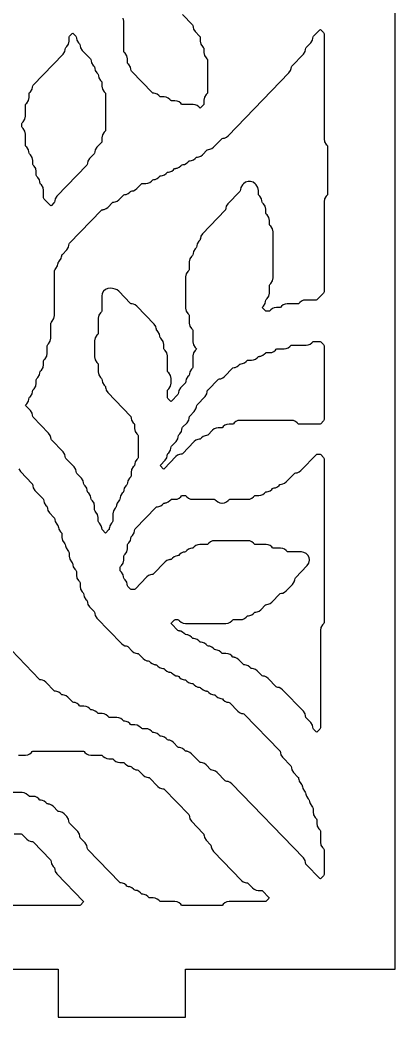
# Model space of a CAD drawing. Header units: millimetres. Extents: x 10 to 410, y 18 to 283.
# Drawn here: x 49.7 to 73.3, y 21 to 83.5 of the extents above; entities that cross this region are included whole.
import ezdxf

# ---------------------------------------------------------------- set-up
doc = ezdxf.new("R2010")
doc.units = ezdxf.units.MM
doc.layers.add('CUT', color=1, linetype='Continuous')

msp = doc.modelspace()

# ---------------------------------------------------------------- linework, layer by layer
at = {"layer": 'CUT'}
for points in [[(52.134, 21), (60.134, 21), (60.134, 24), (73.2679, 24), (73.2679, 144), (60.134, 144), (60.134, 147), (52.134, 147), (52.134, 144), (31.134, 144), (31.134, 147), (23.134, 147), (23.134, 144), (10, 144), (10, 24), (23.134, 24), (23.134, 21), (31.134, 21), (31.134, 24), (52.134, 24)], [(50.1716, 75.5391), (50.1176, 75.5948), (50.0927, 75.633), (50.084, 75.6777), (50.084, 76.3702), (50.0475, 76.5578), (49.9432, 76.718), (49.8892, 76.7738), (49.8644, 76.8119), (49.8557, 76.8567), (49.8557, 76.996), (49.8644, 77.0407), (49.8892, 77.0789), (49.9432, 77.1346), (50.0475, 77.2948), (50.084, 77.4824), (50.084, 78.1749), (50.0927, 78.2196), (50.1176, 78.2578), (50.1716, 78.3135), (50.2759, 78.4737), (50.3124, 78.6614), (50.3124, 78.8823), (50.3211, 78.927), (50.346, 78.9652), (50.3999, 79.0209), (50.5042, 79.1811), (50.5288, 79.3071), (50.5316, 79.3065), (50.5495, 79.3986), (50.5744, 79.4368), (52.4554, 81.3788), (52.5597, 81.539), (52.5842, 81.665), (52.587, 81.6644), (52.6049, 81.7565), (52.6298, 81.7946), (52.6837, 81.8504), (52.788, 82.0106), (52.8246, 82.1982), (52.8246, 82.4191), (52.8333, 82.4638), (52.8582, 82.502), (53.025, 82.6743), (53.053, 82.6952), (53.0809, 82.6743), (53.2478, 82.502), (53.2726, 82.4638), (53.2906, 82.3718), (53.2934, 82.3723), (53.3179, 82.2464), (53.4222, 82.0862), (53.4762, 82.0304), (53.501, 81.9923), (53.519, 81.9002), (53.5217, 81.9007), (53.5463, 81.7748), (53.6506, 81.6146), (54.1613, 81.0873), (54.1862, 81.0491), (54.2041, 80.957), (54.2069, 80.9576), (54.2314, 80.8316), (54.3357, 80.6714), (54.3897, 80.6157), (54.4145, 80.5775), (54.4325, 80.4855), (54.4353, 80.486), (54.4598, 80.3601), (54.5641, 80.1998), (54.6181, 80.1441), (54.6429, 80.1059), (54.6609, 80.0139), (54.6636, 80.0144), (54.6882, 79.8885), (54.7925, 79.7283), (54.8465, 79.6725), (54.8713, 79.6344), (54.88, 79.5897), (54.88, 79.3688), (54.9166, 79.1811), (55.0209, 79.0209), (55.0748, 78.9652), (55.0997, 78.927), (55.1084, 78.8823), (55.1084, 76.6209), (55.0997, 76.5762), (55.0748, 76.538), (55.0209, 76.4823), (54.9166, 76.322), (54.88, 76.1344), (54.88, 75.9135), (54.8713, 75.8688), (54.8465, 75.8306), (54.5641, 75.5391), (54.4598, 75.3789), (54.4353, 75.2529), (54.4325, 75.2535), (54.4145, 75.1614), (54.3897, 75.1232), (54.1073, 74.8317), (54.003, 74.6715), (53.9785, 74.5456), (53.9757, 74.5461), (53.9578, 74.4541), (53.9329, 74.4159), (52.0519, 72.4738), (51.9476, 72.3136), (51.9231, 72.1877), (51.9203, 72.1882), (51.9024, 72.0962), (51.8775, 72.058), (51.7106, 71.8857), (51.6827, 71.8648), (51.6548, 71.8857), (51.2595, 72.2938), (51.2346, 72.3319), (51.2259, 72.3767), (51.2259, 72.8333), (51.1894, 73.021), (51.0851, 73.1812), (51.0311, 73.2369), (51.0063, 73.2751), (50.9883, 73.3672), (50.9855, 73.3666), (50.961, 73.4926), (50.8567, 73.6528), (50.8027, 73.7085), (50.7779, 73.7467), (50.7692, 73.7914), (50.7692, 74.0123), (50.7326, 74.1999), (50.6283, 74.3602), (50.5744, 74.4159), (50.5495, 74.4541), (50.5408, 74.4988), (50.5408, 74.7197), (50.5042, 74.9073), (50.3999, 75.0675), (50.346, 75.1232), (50.3211, 75.1614), (50.3032, 75.2535), (50.3004, 75.2529), (50.2759, 75.3789)], [(50.1716, 59.4504), (50.2759, 59.6106), (50.3004, 59.7365), (50.3032, 59.736), (50.3211, 59.8281), (50.346, 59.8662), (50.3999, 59.922), (50.5042, 60.0822), (50.5288, 60.2081), (50.5316, 60.2076), (50.5495, 60.2996), (50.5744, 60.3378), (50.6283, 60.3935), (50.7326, 60.5537), (50.7692, 60.7414), (50.7692, 60.9623), (50.7779, 61.007), (50.8027, 61.0452), (50.8567, 61.1009), (50.961, 61.2611), (50.9855, 61.3871), (50.9883, 61.3865), (51.0063, 61.4786), (51.0311, 61.5168), (51.0851, 61.5725), (51.1894, 61.7327), (51.2259, 61.9203), (51.2259, 62.1412), (51.2346, 62.1859), (51.2595, 62.2241), (51.3135, 62.2798), (51.4178, 62.4401), (51.4543, 62.6277), (51.4543, 63.0844), (51.463, 63.1291), (51.4879, 63.1673), (51.5418, 63.223), (51.6461, 63.3832), (51.6827, 63.5709), (51.6827, 64.4991), (51.6914, 64.5438), (51.7163, 64.582), (51.7702, 64.6377), (51.8745, 64.798), (51.9111, 64.9856), (51.9111, 67.8002), (51.9198, 67.8449), (51.9446, 67.8831), (51.9986, 67.9388), (52.1029, 68.099), (52.1274, 68.225), (52.1302, 68.2244), (52.1482, 68.3165), (52.173, 68.3546), (52.227, 68.4104), (52.3313, 68.5706), (52.3558, 68.6965), (52.3586, 68.696), (52.3765, 68.7881), (52.4014, 68.8262), (52.6837, 69.1177), (52.788, 69.278), (52.8126, 69.4039), (52.8154, 69.4034), (52.8333, 69.4954), (52.8582, 69.5336), (54.8567, 71.597), (54.8818, 71.6168), (54.9466, 71.6255), (54.9463, 71.6277), (55.0286, 71.6388), (55.1512, 71.6907), (55.2557, 71.7732), (55.5419, 72.0686), (55.567, 72.0884), (55.6317, 72.0971), (55.6314, 72.0993), (55.7137, 72.1104), (55.8363, 72.1623), (55.9409, 72.2448), (56.227, 72.5402), (56.2521, 72.56), (56.3169, 72.5687), (56.3166, 72.5709), (56.3989, 72.5819), (56.5215, 72.6339), (56.626, 72.7163), (56.6838, 72.776), (56.7089, 72.7957), (56.7736, 72.8045), (56.7733, 72.8067), (56.8556, 72.8177), (56.9782, 72.8697), (57.0828, 72.9521), (57.3689, 73.2476), (57.394, 73.2673), (57.4256, 73.2716), (57.6372, 73.2716), (57.7691, 73.2893), (57.8917, 73.3413), (57.9963, 73.4237), (58.0541, 73.4833), (58.0791, 73.5031), (58.1439, 73.5118), (58.1436, 73.514), (58.2259, 73.5251), (58.3485, 73.577), (58.4531, 73.6595), (58.5108, 73.7191), (58.5359, 73.7389), (58.6007, 73.7476), (58.6004, 73.7498), (58.6827, 73.7609), (58.8053, 73.8128), (58.9098, 73.8953), (58.9676, 73.9549), (58.9927, 73.9747), (59.0574, 73.9834), (59.0571, 73.9856), (59.1394, 73.9967), (59.262, 74.0486), (59.3666, 74.1311), (59.4243, 74.1907), (59.4494, 74.2105), (59.5142, 74.2192), (59.5139, 74.2214), (59.5962, 74.2325), (59.7188, 74.2844), (59.8233, 74.3669), (59.8811, 74.4265), (59.9062, 74.4463), (59.971, 74.455), (59.9707, 74.4572), (60.0529, 74.4683), (60.1755, 74.5202), (60.2801, 74.6027), (60.3379, 74.6623), (60.3629, 74.6821), (60.4277, 74.6908), (60.4274, 74.693), (60.5097, 74.704), (60.6323, 74.756), (60.7369, 74.8385), (60.7946, 74.8981), (60.8197, 74.9179), (60.8845, 74.9266), (60.8842, 74.9288), (60.9665, 74.9398), (61.0891, 74.9918), (61.1936, 75.0742), (61.4798, 75.3697), (61.5048, 75.3894), (61.5696, 75.3981), (61.5693, 75.4004), (61.6516, 75.4114), (61.7742, 75.4634), (61.8788, 75.5458), (62.3933, 76.077), (62.4184, 76.0968), (62.4831, 76.1055), (62.4828, 76.1077), (62.5651, 76.1188), (62.6877, 76.1707), (62.7923, 76.2532), (66.6149, 80.1998), (66.7192, 80.3601), (66.7438, 80.486), (66.7465, 80.4855), (66.7645, 80.5775), (66.7893, 80.6157), (67.5284, 81.3788), (67.6327, 81.539), (67.6573, 81.665), (67.6601, 81.6644), (67.678, 81.7565), (67.7029, 81.7946), (67.9852, 82.0862), (68.0895, 82.2464), (68.114, 82.3723), (68.1168, 82.3718), (68.1348, 82.4638), (68.1596, 82.502), (68.5549, 82.9101), (68.5828, 82.931), (68.6107, 82.9101), (68.7776, 82.7378), (68.8025, 82.6996), (68.8112, 82.6549), (68.8112, 76.0677), (68.8477, 75.8801), (68.952, 75.7198), (69.006, 75.6641), (69.0309, 75.6259), (69.0396, 75.5812), (69.0396, 72.6124), (69.0309, 72.5677), (69.006, 72.5296), (68.952, 72.4738), (68.8477, 72.3136), (68.8112, 72.126), (68.8112, 66.4819), (68.8025, 66.4372), (68.7776, 66.399), (68.3777, 65.9861), (68.3526, 65.9664), (68.321, 65.9621), (67.6527, 65.9621), (67.5207, 65.9444), (67.3981, 65.8924), (67.2936, 65.81), (67.2358, 65.7503), (67.2107, 65.7306), (67.1791, 65.7263), (66.5108, 65.7263), (66.3788, 65.7086), (66.2562, 65.6566), (66.1517, 65.5742), (66.0939, 65.5145), (66.0688, 65.4948), (66.0372, 65.4905), (65.8257, 65.4905), (65.6937, 65.4728), (65.5711, 65.4209), (65.4665, 65.3384), (65.4088, 65.2788), (65.3837, 65.259), (65.3521, 65.2547), (65.1905, 65.2547), (65.1589, 65.259), (65.1338, 65.2788), (64.9555, 65.4628), (64.936, 65.4905), (64.9555, 65.5182), (65.0163, 65.5809), (65.1206, 65.7411), (65.1451, 65.8671), (65.1479, 65.8665), (65.1658, 65.9586), (65.1907, 65.9968), (65.2446, 66.0525), (65.3489, 66.2127), (65.3855, 66.4003), (65.3855, 66.857), (65.3942, 66.9017), (65.4191, 66.9399), (65.473, 66.9956), (65.5773, 67.1559), (65.6139, 67.3435), (65.6139, 70.2397), (65.5773, 70.4273), (65.473, 70.5875), (65.4191, 70.6432), (65.3942, 70.6814), (65.3855, 70.7261), (65.3855, 70.947), (65.3489, 71.1347), (65.2446, 71.2949), (65.1907, 71.3506), (65.1658, 71.3888), (65.1571, 71.4335), (65.1571, 71.6544), (65.1206, 71.842), (65.0163, 72.0023), (64.9623, 72.058), (64.9374, 72.0962), (64.9195, 72.1882), (64.9167, 72.1877), (64.8922, 72.3136), (64.7879, 72.4738), (64.7339, 72.5296), (64.7091, 72.5677), (64.7004, 72.6124), (64.7004, 72.8333), (64.6638, 73.021), (64.5595, 73.1812), (64.4886, 73.2545), (64.3607, 73.3499), (64.2092, 73.4002), (64.0496, 73.4002), (63.8981, 73.3499), (63.7702, 73.2545), (63.6993, 73.1812), (63.595, 73.021), (63.5705, 72.895), (63.5677, 72.8956), (63.5497, 72.8035), (63.5249, 72.7654), (62.7858, 72.0023), (62.6815, 71.842), (62.6569, 71.7161), (62.6542, 71.7166), (62.6362, 71.6246), (62.6114, 71.5864), (61.1871, 70.1159), (61.0828, 69.9557), (61.0583, 69.8298), (61.0555, 69.8303), (61.0376, 69.7383), (61.0127, 69.7001), (60.9587, 69.6444), (60.8544, 69.4841), (60.8299, 69.3582), (60.8271, 69.3587), (60.8092, 69.2667), (60.7843, 69.2285), (60.7304, 69.1728), (60.6261, 69.0126), (60.6015, 68.8866), (60.5987, 68.8872), (60.5808, 68.7951), (60.5559, 68.7569), (60.502, 68.7012), (60.3977, 68.541), (60.3611, 68.3533), (60.3611, 67.8967), (60.3524, 67.8519), (60.3276, 67.8138), (60.2736, 67.758), (60.1693, 67.5978), (60.1328, 67.4102), (60.1328, 65.4572), (60.1693, 65.2695), (60.2736, 65.1093), (60.3276, 65.0536), (60.3524, 65.0154), (60.3611, 64.9707), (60.3611, 64.514), (60.3977, 64.3264), (60.502, 64.1662), (60.5559, 64.1104), (60.5808, 64.0723), (60.5895, 64.0276), (60.5895, 63.3351), (60.6261, 63.1474), (60.7304, 62.9872), (60.7911, 62.9245), (60.8107, 62.8968), (60.7911, 62.8692), (60.7304, 62.8065), (60.6261, 62.6463), (60.5895, 62.4586), (60.5895, 61.7661), (60.5808, 61.7214), (60.5559, 61.6832), (60.502, 61.6275), (60.3977, 61.4673), (60.3731, 61.3414), (60.3704, 61.3419), (60.3524, 61.2498), (60.3276, 61.2117), (60.2736, 61.1559), (60.1693, 60.9957), (60.1448, 60.8698), (60.142, 60.8703), (60.124, 60.7783), (60.0992, 60.7401), (59.8168, 60.4486), (59.7125, 60.2884), (59.688, 60.1624), (59.6852, 60.163), (59.6673, 60.0709), (59.6424, 60.0327), (59.2472, 59.6246), (59.2192, 59.6038), (59.1913, 59.6246), (59.0244, 59.7969), (58.9996, 59.8351), (58.9909, 59.8798), (58.9909, 60.2549), (58.9996, 60.2996), (59.0244, 60.3378), (59.0784, 60.3935), (59.1827, 60.5537), (59.2192, 60.7414), (59.2192, 61.0439), (59.1827, 61.2315), (59.0784, 61.3917), (59.0244, 61.4475), (58.9996, 61.4856), (58.9909, 61.5303), (58.9909, 62.4586), (58.9543, 62.6463), (58.85, 62.8065), (58.796, 62.8622), (58.7712, 62.9004), (58.7625, 62.9451), (58.7625, 63.166), (58.7259, 63.3536), (58.6216, 63.5138), (58.5677, 63.5696), (58.5428, 63.6077), (58.5249, 63.6998), (58.5221, 63.6993), (58.4975, 63.8252), (58.3932, 63.9854), (58.3393, 64.0411), (58.3144, 64.0793), (58.2965, 64.1714), (58.2937, 64.1708), (58.2692, 64.2968), (58.1649, 64.457), (57.0828, 65.5742), (56.9782, 65.6566), (56.8556, 65.7086), (56.7733, 65.7196), (56.7736, 65.7219), (56.7089, 65.7306), (56.6838, 65.7503), (55.9409, 66.5173), (55.8363, 66.5998), (55.7137, 66.6517), (55.6314, 66.6628), (55.6317, 66.665), (55.5514, 66.6758), (55.416, 66.7084), (55.2532, 66.6934), (55.1039, 66.6266), (54.9841, 66.5152), (54.9068, 66.3711), (54.88, 66.2097), (54.88, 65.303), (54.8713, 65.2583), (54.8465, 65.2201), (54.7925, 65.1644), (54.6882, 65.0041), (54.6516, 64.8165), (54.6516, 63.8882), (54.6429, 63.8435), (54.6181, 63.8054), (54.5641, 63.7496), (54.4598, 63.5894), (54.4233, 63.4018), (54.4233, 62.3919), (54.4598, 62.2043), (54.5641, 62.0441), (54.6181, 61.9883), (54.6429, 61.9502), (54.6516, 61.9054), (54.6516, 61.4488), (54.6882, 61.2611), (54.7925, 61.1009), (54.8465, 61.0452), (54.8713, 61.007), (54.8892, 60.9149), (54.892, 60.9155), (54.9166, 60.7895), (55.0209, 60.6293), (55.0748, 60.5736), (55.0997, 60.5354), (55.1176, 60.4434), (55.1204, 60.4439), (55.1449, 60.318), (55.2492, 60.1577), (56.6735, 58.6873), (56.6983, 58.6491), (56.7163, 58.557), (56.7191, 58.5576), (56.7436, 58.4316), (56.8479, 58.2714), (56.9019, 58.2157), (56.9267, 58.1775), (56.9354, 58.1328), (56.9354, 57.9119), (56.972, 57.7243), (57.0763, 57.5641), (57.1303, 57.5083), (57.1551, 57.4702), (57.1638, 57.4254), (57.1638, 56.1072), (57.1551, 56.0625), (57.1303, 56.0243), (57.0763, 55.9686), (56.972, 55.8084), (56.9474, 55.6824), (56.9447, 55.683), (56.9267, 55.5909), (56.9019, 55.5527), (56.8479, 55.497), (56.7436, 55.3368), (56.7071, 55.1491), (56.7071, 54.9282), (56.6983, 54.8835), (56.6735, 54.8454), (56.6195, 54.7896), (56.5152, 54.6294), (56.4907, 54.5035), (56.4879, 54.504), (56.47, 54.4119), (56.4451, 54.3738), (56.3911, 54.318), (56.2868, 54.1578), (56.2623, 54.0319), (56.2595, 54.0324), (56.2416, 53.9404), (56.2167, 53.9022), (56.1628, 53.8465), (56.0585, 53.6863), (56.0339, 53.5603), (56.0311, 53.5609), (56.0132, 53.4688), (55.9884, 53.4306), (55.9344, 53.3749), (55.8301, 53.2147), (55.8055, 53.0887), (55.8028, 53.0893), (55.7848, 52.9972), (55.76, 52.959), (55.706, 52.9033), (55.6017, 52.7431), (55.5652, 52.5554), (55.5652, 52.0988), (55.5564, 52.0541), (55.5316, 52.0159), (55.4776, 51.9602), (55.3733, 51.7999), (55.3488, 51.674), (55.346, 51.6745), (55.3281, 51.5825), (55.3032, 51.5443), (55.1363, 51.372), (55.1084, 51.3512), (55.0805, 51.372), (54.9136, 51.5443), (54.8887, 51.5825), (54.8708, 51.6745), (54.868, 51.674), (54.8435, 51.7999), (54.7392, 51.9602), (54.6852, 52.0159), (54.6603, 52.0541), (54.6516, 52.0988), (54.6516, 52.3197), (54.6151, 52.5073), (54.5108, 52.6675), (54.4568, 52.7232), (54.432, 52.7614), (54.4233, 52.8061), (54.4233, 53.027), (54.3867, 53.2147), (54.2824, 53.3749), (54.2284, 53.4306), (54.2036, 53.4688), (54.1857, 53.5609), (54.1829, 53.5603), (54.1583, 53.6863), (54.054, 53.8465), (54.0001, 53.9022), (53.9752, 53.9404), (53.9573, 54.0324), (53.9545, 54.0319), (53.9299, 54.1578), (53.8256, 54.318), (53.7717, 54.3738), (53.7468, 54.4119), (53.7289, 54.504), (53.7261, 54.5035), (53.7016, 54.6294), (53.5973, 54.7896), (53.3149, 55.0811), (53.2901, 55.1193), (53.2721, 55.2114), (53.2693, 55.2108), (53.2448, 55.3368), (53.1405, 55.497), (52.6298, 56.0243), (52.6049, 56.0625), (52.587, 56.1545), (52.5842, 56.154), (52.5597, 56.2799), (52.4554, 56.4402), (51.7163, 57.2032), (51.6914, 57.2414), (51.6735, 57.3335), (51.6707, 57.3329), (51.6461, 57.4589), (51.5418, 57.6191), (50.5744, 58.618), (50.5495, 58.6562), (50.5316, 58.7482), (50.5288, 58.7477), (50.5042, 58.8736), (50.3999, 59.0338), (50.1109, 59.3323), (50.0913, 59.36), (50.1109, 59.3877)], [(58.85, 55.9135), (58.9543, 56.0737), (58.9788, 56.1997), (58.9816, 56.1991), (58.9996, 56.2912), (59.0244, 56.3294), (59.0784, 56.3851), (59.1827, 56.5453), (59.2072, 56.6713), (59.21, 56.6707), (59.2279, 56.7628), (59.2528, 56.801), (59.5351, 57.0925), (59.6394, 57.2527), (59.664, 57.3786), (59.6668, 57.3781), (59.6847, 57.4702), (59.7096, 57.5083), (59.7635, 57.5641), (59.8678, 57.7243), (59.8924, 57.8502), (59.8951, 57.8497), (59.9131, 57.9417), (59.9379, 57.9799), (60.2203, 58.2714), (60.3246, 58.4316), (60.3491, 58.5576), (60.3519, 58.557), (60.3698, 58.6491), (60.3947, 58.6873), (60.677, 58.9788), (60.7813, 59.139), (60.8059, 59.265), (60.8087, 59.2644), (60.8266, 59.3565), (60.8515, 59.3946), (61.3622, 59.922), (61.4665, 60.0822), (61.491, 60.2081), (61.4938, 60.2076), (61.5117, 60.2996), (61.5366, 60.3378), (62.1649, 60.9865), (62.19, 61.0063), (62.2548, 61.015), (62.2545, 61.0172), (62.3367, 61.0283), (62.4593, 61.0802), (62.5639, 61.1627), (63.0784, 61.6939), (63.1035, 61.7136), (63.1683, 61.7223), (63.168, 61.7246), (63.2503, 61.7356), (63.3729, 61.7876), (63.4774, 61.87), (63.5352, 61.9297), (63.5603, 61.9494), (63.625, 61.9581), (63.6247, 61.9604), (63.707, 61.9714), (63.8296, 62.0234), (63.9342, 62.1058), (63.9919, 62.1655), (64.017, 62.1852), (64.0486, 62.1895), (64.2602, 62.1895), (64.3921, 62.2072), (64.5148, 62.2591), (64.6193, 62.3416), (64.6771, 62.4012), (64.7022, 62.421), (64.7669, 62.4297), (64.7666, 62.4319), (64.8489, 62.443), (64.9715, 62.4949), (65.0761, 62.5774), (65.1338, 62.637), (65.1589, 62.6568), (65.1905, 62.6611), (65.4021, 62.6611), (65.534, 62.6788), (65.6567, 62.7307), (65.7612, 62.8132), (65.819, 62.8728), (65.8441, 62.8926), (65.8757, 62.8968), (66.3156, 62.8968), (66.4476, 62.9146), (66.5702, 62.9665), (66.6747, 63.049), (66.7325, 63.1086), (66.7576, 63.1284), (66.7892, 63.1326), (67.6859, 63.1326), (67.8178, 63.1504), (67.9405, 63.2023), (68.045, 63.2848), (68.1028, 63.3444), (68.1279, 63.3642), (68.1595, 63.3684), (68.5494, 63.3684), (68.581, 63.3642), (68.6061, 63.3444), (68.7776, 63.1673), (68.8025, 63.1291), (68.8112, 63.0844), (68.8112, 58.4651), (68.8025, 58.4204), (68.7776, 58.3822), (68.6061, 58.2051), (68.581, 58.1853), (68.5494, 58.1811), (67.246, 58.1811), (67.2143, 58.1853), (67.1893, 58.2051), (67.1315, 58.2647), (67.0269, 58.3472), (66.9043, 58.3991), (66.7724, 58.4168), (63.5419, 58.4168), (63.4099, 58.3991), (63.2873, 58.3472), (63.1827, 58.2647), (63.125, 58.2051), (63.0999, 58.1853), (63.0683, 58.1811), (62.8567, 58.1811), (62.7248, 58.1633), (62.6021, 58.1114), (62.4976, 58.0289), (62.4398, 57.9693), (62.4147, 57.9495), (62.3831, 57.9453), (62.1716, 57.9453), (62.0396, 57.9275), (61.917, 57.8756), (61.8124, 57.7931), (61.5263, 57.4977), (61.5012, 57.4779), (61.4364, 57.4692), (61.4367, 57.467), (61.3545, 57.456), (61.2319, 57.404), (61.1273, 57.3215), (61.0695, 57.2619), (61.0445, 57.2421), (60.9797, 57.2334), (60.98, 57.2312), (60.8977, 57.2202), (60.7751, 57.1682), (60.6705, 57.0858), (59.9276, 56.3188), (59.9026, 56.299), (59.8378, 56.2903), (59.8381, 56.2881), (59.7558, 56.277), (59.6332, 56.2251), (59.5286, 56.1426), (58.7904, 55.3804), (58.7625, 55.3596), (58.7345, 55.3804), (58.5609, 55.5597), (58.5413, 55.5874), (58.5609, 55.6151)], [(56.1094, 48.8949), (56.0555, 48.9506), (56.0306, 48.9888), (56.0219, 49.0335), (56.0219, 49.1728), (56.0306, 49.2175), (56.0555, 49.2557), (56.1094, 49.3114), (56.2137, 49.4716), (56.2503, 49.6593), (56.2503, 49.8802), (56.259, 49.9249), (56.2839, 49.9631), (56.3378, 50.0188), (56.4421, 50.179), (56.4787, 50.3667), (56.4787, 50.5876), (56.4874, 50.6323), (56.5122, 50.6704), (56.5662, 50.7262), (56.6705, 50.8864), (56.695, 51.0123), (56.6978, 51.0118), (56.7158, 51.1038), (56.7406, 51.142), (56.7946, 51.1977), (56.8989, 51.358), (56.9234, 51.4839), (56.9262, 51.4834), (56.9441, 51.5754), (56.969, 51.6136), (58.2824, 52.9697), (58.3075, 52.9894), (58.3723, 52.9981), (58.372, 53.0004), (58.4543, 53.0114), (58.5769, 53.0634), (58.6814, 53.1458), (58.7392, 53.2055), (58.7643, 53.2252), (58.8291, 53.2339), (58.8288, 53.2362), (58.911, 53.2472), (59.0336, 53.2991), (59.1382, 53.3816), (59.196, 53.4412), (59.221, 53.461), (59.2527, 53.4653), (59.4642, 53.4653), (59.5962, 53.483), (59.7188, 53.5349), (59.8233, 53.6174), (59.8811, 53.677), (59.9062, 53.6968), (59.9378, 53.7011), (60.0993, 53.7011), (60.131, 53.6968), (60.156, 53.677), (60.2138, 53.6174), (60.3183, 53.5349), (60.441, 53.483), (60.5729, 53.4653), (61.9264, 53.4653), (61.958, 53.461), (61.9831, 53.4412), (62.0408, 53.3816), (62.1454, 53.2991), (62.268, 53.2472), (62.4, 53.2295), (62.4331, 53.2295), (62.5651, 53.2472), (62.6877, 53.2991), (62.7923, 53.3816), (62.85, 53.4412), (62.8751, 53.461), (62.9068, 53.4653), (64.0318, 53.4653), (64.1638, 53.483), (64.2864, 53.5349), (64.3909, 53.6174), (64.4487, 53.677), (64.4738, 53.6968), (64.5054, 53.7011), (64.7169, 53.7011), (64.8489, 53.7188), (64.9715, 53.7707), (65.0761, 53.8532), (65.1338, 53.9128), (65.1589, 53.9326), (65.2237, 53.9413), (65.2234, 53.9435), (65.3057, 53.9546), (65.4283, 54.0065), (65.5328, 54.089), (65.5906, 54.1486), (65.6157, 54.1684), (65.6805, 54.1771), (65.6802, 54.1793), (65.7624, 54.1904), (65.885, 54.2423), (65.9896, 54.3248), (66.0474, 54.3844), (66.0724, 54.4042), (66.1372, 54.4129), (66.1369, 54.4151), (66.2192, 54.4262), (66.3418, 54.4781), (66.4464, 54.5606), (66.9609, 55.0918), (66.986, 55.1115), (67.0507, 55.1202), (67.0504, 55.1225), (67.1327, 55.1335), (67.2553, 55.1855), (67.3599, 55.2679), (68.3312, 56.2707), (68.3562, 56.2905), (68.3879, 56.2947), (68.5494, 56.2947), (68.581, 56.2905), (68.6061, 56.2707), (68.7776, 56.0936), (68.8025, 56.0554), (68.8112, 56.0107), (68.8112, 45.7324), (68.8025, 45.6877), (68.7776, 45.6496), (68.7237, 45.5938), (68.6194, 45.4336), (68.5828, 45.246), (68.5828, 39.1303), (68.5741, 39.0856), (68.5492, 39.0475), (68.3824, 38.8752), (68.3544, 38.8543), (68.3265, 38.8752), (68.1596, 39.0475), (68.1348, 39.0856), (68.1168, 39.1777), (68.114, 39.1771), (68.0895, 39.3031), (67.9852, 39.4633), (67.7029, 39.7548), (67.678, 39.793), (67.6601, 39.8851), (67.6573, 39.8845), (67.6327, 40.0105), (67.5284, 40.1707), (66.218, 41.5237), (66.1134, 41.6061), (65.9908, 41.6581), (65.9085, 41.6691), (65.9088, 41.6713), (65.8441, 41.68), (65.819, 41.6998), (65.3045, 42.231), (65.1999, 42.3135), (65.0773, 42.3654), (64.995, 42.3765), (64.9953, 42.3787), (64.9305, 42.3874), (64.9055, 42.4072), (64.6193, 42.7026), (64.5148, 42.7851), (64.3921, 42.837), (64.3099, 42.8481), (64.3102, 42.8503), (64.2454, 42.859), (64.2203, 42.8788), (64.1626, 42.9384), (64.058, 43.0209), (63.9354, 43.0728), (63.8531, 43.0838), (63.8534, 43.0861), (63.7886, 43.0948), (63.7636, 43.1145), (63.4774, 43.41), (63.3729, 43.4924), (63.2503, 43.5444), (63.168, 43.5554), (63.1683, 43.5577), (63.1035, 43.5664), (63.0784, 43.5861), (63.0207, 43.6458), (62.9161, 43.7282), (62.7935, 43.7802), (62.6615, 43.7979), (62.45, 43.7979), (62.4184, 43.8021), (62.3933, 43.8219), (62.3355, 43.8815), (62.231, 43.964), (62.1084, 44.016), (62.0261, 44.027), (62.0264, 44.0292), (61.9616, 44.0379), (61.9365, 44.0577), (61.8788, 44.1173), (61.7742, 44.1998), (61.6516, 44.2517), (61.5693, 44.2628), (61.5696, 44.265), (61.5048, 44.2737), (61.4798, 44.2935), (61.422, 44.3531), (61.3174, 44.4356), (61.1948, 44.4875), (61.1126, 44.4986), (61.1129, 44.5008), (61.0481, 44.5095), (61.023, 44.5293), (60.9652, 44.5889), (60.8607, 44.6714), (60.7381, 44.7233), (60.6558, 44.7344), (60.6561, 44.7366), (60.5913, 44.7453), (60.5662, 44.7651), (60.5085, 44.8247), (60.4039, 44.9072), (60.2813, 44.9591), (60.199, 44.9702), (60.1993, 44.9724), (60.1346, 44.9811), (60.1095, 45.0009), (60.0517, 45.0605), (59.9472, 45.143), (59.8246, 45.1949), (59.7423, 45.206), (59.7426, 45.2082), (59.6778, 45.2169), (59.6527, 45.2367), (59.2461, 45.6565), (59.2265, 45.6842), (59.2461, 45.7119), (59.4243, 45.896), (59.4494, 45.9157), (59.4811, 45.92), (59.6426, 45.92), (59.6742, 45.9157), (59.6993, 45.896), (59.757, 45.8363), (59.8616, 45.7539), (59.9842, 45.7019), (60.1162, 45.6842), (62.6615, 45.6842), (62.7935, 45.7019), (62.9161, 45.7539), (63.0207, 45.8363), (63.0784, 45.896), (63.1035, 45.9157), (63.1351, 45.92), (63.575, 45.92), (63.707, 45.9377), (63.8296, 45.9897), (63.9342, 46.0721), (63.9919, 46.1318), (64.017, 46.1515), (64.0818, 46.1602), (64.0815, 46.1625), (64.1638, 46.1735), (64.2864, 46.2255), (64.3909, 46.3079), (64.4487, 46.3676), (64.4738, 46.3873), (64.5386, 46.396), (64.5383, 46.3983), (64.6205, 46.4093), (64.7431, 46.4613), (64.8477, 46.5437), (65.1338, 46.8391), (65.1589, 46.8589), (65.2237, 46.8676), (65.2234, 46.8698), (65.3057, 46.8809), (65.4283, 46.9328), (65.5328, 47.0153), (66.0474, 47.5465), (66.0724, 47.5663), (66.1372, 47.575), (66.1369, 47.5772), (66.2192, 47.5883), (66.3418, 47.6402), (66.4464, 47.7227), (66.8433, 48.1325), (66.9476, 48.2927), (66.9721, 48.4186), (66.9749, 48.4181), (66.9929, 48.5102), (67.0177, 48.5483), (67.7568, 49.3114), (67.8611, 49.4716), (67.8977, 49.6593), (67.8977, 49.6642), (67.8732, 49.8187), (67.8022, 49.9581), (67.6916, 50.0687), (67.5522, 50.1397), (67.3977, 50.1642), (66.5608, 50.1642), (66.5292, 50.1685), (66.5041, 50.1882), (66.4464, 50.2479), (66.3418, 50.3303), (66.2192, 50.3823), (66.0872, 50.4), (65.6473, 50.4), (65.6157, 50.4043), (65.5906, 50.424), (65.5328, 50.4837), (65.4283, 50.5661), (65.3057, 50.6181), (65.1737, 50.6358), (64.5054, 50.6358), (64.4738, 50.64), (64.4487, 50.6598), (64.3909, 50.7194), (64.2864, 50.8019), (64.1638, 50.8538), (64.0318, 50.8716), (61.9432, 50.8716), (61.8112, 50.8538), (61.6886, 50.8019), (61.5841, 50.7194), (61.5263, 50.6598), (61.5012, 50.64), (61.4696, 50.6358), (61.0297, 50.6358), (60.8977, 50.6181), (60.7751, 50.5661), (60.6705, 50.4837), (60.6128, 50.424), (60.5877, 50.4043), (60.5229, 50.3955), (60.5232, 50.3933), (60.441, 50.3823), (60.3183, 50.3303), (60.2138, 50.2479), (60.156, 50.1882), (60.131, 50.1685), (60.0662, 50.1598), (60.0665, 50.1575), (59.9842, 50.1465), (59.8616, 50.0945), (59.757, 50.0121), (59.6993, 49.9524), (59.6742, 49.9327), (59.6094, 49.924), (59.6097, 49.9217), (59.5274, 49.9107), (59.4048, 49.8587), (59.3003, 49.7763), (59.2425, 49.7167), (59.2174, 49.6969), (59.1526, 49.6882), (59.1529, 49.686), (59.0707, 49.6749), (58.9481, 49.623), (58.8435, 49.5405), (58.1006, 48.7735), (58.0755, 48.7537), (58.0107, 48.745), (58.011, 48.7428), (57.9288, 48.7317), (57.8062, 48.6798), (57.7016, 48.5973), (56.9587, 47.8303), (56.9336, 47.8106), (56.902, 47.8063), (56.7405, 47.8063), (56.7089, 47.8106), (56.6838, 47.8303), (56.5122, 48.0075), (56.4874, 48.0456), (56.4694, 48.1377), (56.4667, 48.1371), (56.4421, 48.2631), (56.3378, 48.4233), (56.2839, 48.479), (56.259, 48.5172), (56.2411, 48.6093), (56.2383, 48.6087), (56.2137, 48.7347)]]:
    msp.add_lwpolyline(points, close=True, dxfattribs=at)
for points in [[(59.9276, 83.8581), (60.5559, 83.2094), (60.5808, 83.1712), (60.5987, 83.0791), (60.6015, 83.0797), (60.6261, 82.9537), (60.7304, 82.7935), (61.0127, 82.502), (61.0376, 82.4638), (61.0463, 82.4191), (61.0463, 82.1982), (61.0828, 82.0106), (61.1871, 81.8504), (61.2411, 81.7946), (61.2659, 81.7565), (61.2747, 81.7118), (61.2747, 81.4909), (61.3112, 81.3032), (61.4155, 81.143), (61.4695, 81.0873), (61.4943, 81.0491), (61.503, 81.0044), (61.503, 78.9788), (61.4943, 78.9341), (61.4695, 78.8959), (61.4155, 78.8402), (61.3112, 78.6799), (61.2747, 78.4923), (61.2747, 78.2714), (61.2659, 78.2267), (61.2411, 78.1885), (61.0742, 78.0162), (61.0463, 77.9954), (61.0183, 78.0162), (60.9652, 78.071), (60.8607, 78.1535), (60.7381, 78.2054), (60.6061, 78.2232), (59.9378, 78.2232), (59.9062, 78.2274), (59.8811, 78.2472), (59.8233, 78.3068), (59.7188, 78.3893), (59.5962, 78.4412), (59.4642, 78.4589), (59.2527, 78.4589), (59.221, 78.4632), (59.196, 78.483), (59.1382, 78.5426), (59.0336, 78.6251), (58.911, 78.677), (58.7791, 78.6947), (58.5675, 78.6947), (58.5359, 78.699), (58.5108, 78.7188), (58.4531, 78.7784), (58.3485, 78.8609), (58.2259, 78.9128), (58.1436, 78.9238), (58.1439, 78.9261), (58.0791, 78.9348), (58.0541, 78.9545), (56.7406, 80.3106), (56.7158, 80.3488), (56.6978, 80.4409), (56.695, 80.4403), (56.6705, 80.5663), (56.5662, 80.7265), (56.5122, 80.7822), (56.4874, 80.8204), (56.4787, 80.8651), (56.4787, 81.086), (56.4421, 81.2736), (56.3378, 81.4338), (56.2839, 81.4896), (56.259, 81.5277), (56.2503, 81.5724), (56.2503, 83.4439), (56.2137, 83.6315)], [(49.6638, 55.3664), (49.7681, 55.2062), (50.5072, 54.4431), (50.5321, 54.4049), (50.55, 54.3128), (50.5528, 54.3134), (50.5773, 54.1874), (50.6816, 54.0272), (51.1924, 53.4999), (51.2172, 53.4617), (51.2352, 53.3697), (51.2379, 53.3702), (51.2625, 53.2443), (51.3668, 53.0841), (51.4208, 53.0283), (51.4456, 52.9902), (51.4635, 52.8981), (51.4663, 52.8986), (51.4909, 52.7727), (51.5952, 52.6125), (51.8775, 52.321), (51.9024, 52.2828), (51.9203, 52.1907), (51.9231, 52.1913), (51.9476, 52.0653), (52.0519, 51.9051), (52.1059, 51.8494), (52.1307, 51.8112), (52.1487, 51.7191), (52.1515, 51.7197), (52.176, 51.5937), (52.2803, 51.4335), (52.3343, 51.3778), (52.3591, 51.3396), (52.3678, 51.2949), (52.3678, 51.074), (52.4044, 50.8864), (52.5087, 50.7262), (52.5627, 50.6704), (52.5875, 50.6323), (52.6054, 50.5402), (52.6082, 50.5407), (52.6328, 50.4148), (52.7371, 50.2546), (52.791, 50.1989), (52.8159, 50.1607), (52.8246, 50.116), (52.8246, 49.8951), (52.8611, 49.7074), (52.9654, 49.5472), (53.0194, 49.4915), (53.0443, 49.4533), (53.0622, 49.3613), (53.065, 49.3618), (53.0895, 49.2359), (53.1938, 49.0756), (53.2478, 49.0199), (53.2726, 48.9817), (53.2814, 48.937), (53.2814, 48.7161), (53.3179, 48.5285), (53.4222, 48.3683), (53.4762, 48.3125), (53.501, 48.2744), (53.5097, 48.2297), (53.5097, 48.0088), (53.5463, 47.8211), (53.6506, 47.6609), (53.7046, 47.6052), (53.7294, 47.567), (53.7473, 47.4749), (53.7501, 47.4755), (53.7747, 47.3495), (53.879, 47.1893), (53.9329, 47.1336), (53.9578, 47.0954), (53.9757, 47.0034), (53.9785, 47.0039), (54.003, 46.878), (54.1073, 46.7177), (54.3897, 46.4262), (54.4145, 46.3881), (54.4325, 46.296), (54.4353, 46.2965), (54.4598, 46.1706), (54.5641, 46.0104), (56.1029, 44.4216), (56.2075, 44.3391), (56.3301, 44.2872), (56.4124, 44.2762), (56.4121, 44.2739), (56.4769, 44.2652), (56.5019, 44.2455), (56.7881, 43.95), (56.8926, 43.8676), (57.0153, 43.8156), (57.0975, 43.8046), (57.0972, 43.8023), (57.162, 43.7936), (57.1871, 43.7739), (57.4732, 43.4785), (57.5778, 43.396), (57.7004, 43.344), (57.7827, 43.333), (57.7824, 43.3308), (57.8472, 43.3221), (57.8722, 43.3023), (57.93, 43.2427), (58.0345, 43.1602), (58.1572, 43.1083), (58.2394, 43.0972), (58.2391, 43.095), (58.3039, 43.0863), (58.329, 43.0665), (58.3867, 43.0069), (58.4913, 42.9244), (58.6139, 42.8725), (58.6962, 42.8614), (58.6959, 42.8592), (58.7607, 42.8505), (58.7857, 42.8307), (58.8435, 42.7711), (58.9481, 42.6886), (59.0707, 42.6367), (59.1529, 42.6256), (59.1526, 42.6234), (59.2174, 42.6147), (59.2425, 42.5949), (59.3003, 42.5353), (59.4048, 42.4528), (59.5274, 42.4009), (59.6097, 42.3898), (59.6094, 42.3876), (59.6742, 42.3789), (59.6993, 42.3591), (59.757, 42.2995), (59.8616, 42.217), (59.9842, 42.1651), (60.0665, 42.154), (60.0662, 42.1518), (60.131, 42.1431), (60.156, 42.1233), (60.2138, 42.0637), (60.3183, 41.9813), (60.441, 41.9293), (60.5232, 41.9183), (60.5229, 41.916), (60.5877, 41.9073), (60.6128, 41.8876), (60.6705, 41.8279), (60.7751, 41.7455), (60.8977, 41.6935), (60.98, 41.6825), (60.9797, 41.6802), (61.0445, 41.6715), (61.0695, 41.6518), (61.1273, 41.5921), (61.2319, 41.5097), (61.3545, 41.4577), (61.4367, 41.4467), (61.4364, 41.4445), (61.5012, 41.4357), (61.5263, 41.416), (61.5841, 41.3563), (61.6886, 41.2739), (61.8112, 41.2219), (61.8935, 41.2109), (61.8932, 41.2087), (61.958, 41.2), (61.9831, 41.1802), (62.0408, 41.1206), (62.1454, 41.0381), (62.268, 40.9862), (62.3503, 40.9751), (62.35, 40.9729), (62.4147, 40.9642), (62.4398, 40.9444), (62.4976, 40.8848), (62.6021, 40.8023), (62.7248, 40.7504), (62.807, 40.7393), (62.8067, 40.7371), (62.8715, 40.7284), (62.8966, 40.7086), (63.4111, 40.1774), (63.5157, 40.0949), (63.6383, 40.043), (63.7205, 40.0319), (63.7202, 40.0297), (63.785, 40.021), (63.8101, 40.0012), (66.0371, 37.702), (66.0619, 37.6638), (66.0799, 37.5718), (66.0826, 37.5723), (66.1072, 37.4464), (66.2115, 37.2862), (66.7222, 36.7589), (66.7471, 36.7207), (66.765, 36.6286), (66.7678, 36.6292), (66.7923, 36.5032), (66.8966, 36.343), (67.179, 36.0515), (67.2038, 36.0133), (67.2218, 35.9213), (67.2245, 35.9218), (67.2491, 35.7959), (67.3534, 35.6356), (67.4073, 35.5799), (67.4322, 35.5417), (67.4501, 35.4497), (67.4529, 35.4502), (67.4775, 35.3243), (67.5818, 35.1641), (67.6357, 35.1083), (67.6606, 35.0702), (67.6785, 34.9781), (67.6813, 34.9786), (67.7058, 34.8527), (67.8101, 34.6925), (67.8641, 34.6368), (67.889, 34.5986), (67.9069, 34.5065), (67.9097, 34.5071), (67.9342, 34.3811), (68.0385, 34.2209), (68.0925, 34.1652), (68.1173, 34.127), (68.126, 34.0823), (68.126, 33.8614), (68.1626, 33.6737), (68.2669, 33.5135), (68.3209, 33.4578), (68.3457, 33.4196), (68.3544, 33.3749), (68.3544, 33.154), (68.391, 32.9664), (68.4953, 32.8062), (68.5492, 32.7504), (68.5741, 32.7123), (68.5828, 32.6676), (68.5828, 31.9751), (68.6194, 31.7874), (68.7237, 31.6272), (68.7776, 31.5715), (68.8025, 31.5333), (68.8112, 31.4886), (68.8112, 29.9346), (68.8025, 29.8898), (68.7776, 29.8517), (68.6107, 29.6794), (68.5828, 29.6585), (68.5549, 29.6794), (67.7029, 30.559), (67.678, 30.5972), (67.6601, 30.6893), (67.6573, 30.6887), (67.6327, 30.8147), (67.5284, 30.9749), (63.0207, 35.6289), (62.9161, 35.7114), (62.7935, 35.7633), (62.7112, 35.7744), (62.7115, 35.7766), (62.6467, 35.7853), (62.6217, 35.8051), (62.1071, 36.3363), (62.0026, 36.4187), (61.88, 36.4707), (61.7977, 36.4817), (61.798, 36.484), (61.7332, 36.4927), (61.7081, 36.5124), (61.422, 36.8079), (61.3174, 36.8903), (61.1948, 36.9423), (61.1126, 36.9533), (61.1129, 36.9555), (61.0481, 36.9643), (61.023, 36.984), (60.5085, 37.5152), (60.4039, 37.5977), (60.2813, 37.6496), (60.199, 37.6607), (60.1993, 37.6629), (60.1346, 37.6716), (60.1095, 37.6914), (60.0517, 37.751), (59.9472, 37.8335), (59.8246, 37.8854), (59.7423, 37.8965), (59.7426, 37.8987), (59.6778, 37.9074), (59.6527, 37.9272), (59.3666, 38.2226), (59.262, 38.3051), (59.1394, 38.357), (59.0571, 38.3681), (59.0574, 38.3703), (58.9927, 38.379), (58.9676, 38.3988), (58.9098, 38.4584), (58.8053, 38.5409), (58.6827, 38.5928), (58.6004, 38.6038), (58.6007, 38.6061), (58.5359, 38.6148), (58.5108, 38.6345), (58.4531, 38.6942), (58.3485, 38.7766), (58.2259, 38.8286), (58.1436, 38.8396), (58.1439, 38.8419), (58.0791, 38.8506), (58.0541, 38.8703), (57.9963, 38.93), (57.8917, 39.0124), (57.7691, 39.0644), (57.6372, 39.0821), (57.4256, 39.0821), (57.394, 39.0864), (57.3689, 39.1061), (57.3112, 39.1658), (57.2066, 39.2482), (57.084, 39.3002), (56.952, 39.3179), (56.7405, 39.3179), (56.7089, 39.3221), (56.6838, 39.3419), (56.626, 39.4015), (56.5215, 39.484), (56.3989, 39.536), (56.3166, 39.547), (56.3169, 39.5492), (56.2521, 39.5579), (56.227, 39.5777), (56.1693, 39.6373), (56.0647, 39.7198), (55.9421, 39.7717), (55.8101, 39.7895), (55.3702, 39.7895), (55.3386, 39.7937), (55.3135, 39.8135), (55.2557, 39.8731), (55.1512, 39.9556), (55.0286, 40.0075), (54.8966, 40.0253), (54.6851, 40.0253), (54.6534, 40.0295), (54.6284, 40.0493), (54.5706, 40.1089), (54.466, 40.1914), (54.3434, 40.2433), (54.2612, 40.2544), (54.2615, 40.2566), (54.1967, 40.2653), (54.1716, 40.2851), (54.1138, 40.3447), (54.0093, 40.4272), (53.8867, 40.4791), (53.7547, 40.4968), (53.5432, 40.4968), (53.5115, 40.5011), (53.4865, 40.5209), (53.4287, 40.5805), (53.3241, 40.663), (53.2015, 40.7149), (53.1193, 40.726), (53.1196, 40.7282), (53.0548, 40.7369), (53.0297, 40.7567), (52.7436, 41.0521), (52.639, 41.1345), (52.5164, 41.1865), (52.4341, 41.1975), (52.4344, 41.1998), (52.3696, 41.2085), (52.3446, 41.2282), (52.2868, 41.2879), (52.1822, 41.3703), (52.0596, 41.4223), (51.9774, 41.4333), (51.9777, 41.4355), (51.9129, 41.4443), (51.8878, 41.464), (51.3733, 41.9952), (51.2687, 42.0777), (51.1461, 42.1296), (51.0638, 42.1407), (51.0641, 42.1429), (50.9994, 42.1516), (50.9743, 42.1714), (49.2041, 43.999)], [(49.6607, 37.4316), (50.1006, 37.4316), (50.2326, 37.4493), (50.3552, 37.5013), (50.4598, 37.5837), (50.5175, 37.6433), (50.5426, 37.6631), (50.5742, 37.6674), (53.7047, 37.6674), (53.7363, 37.6631), (53.7614, 37.6433), (53.8191, 37.5837), (53.9237, 37.5013), (54.0463, 37.4493), (54.1783, 37.4316), (54.8466, 37.4316), (54.8782, 37.4273), (54.9033, 37.4076), (54.961, 37.3479), (55.0656, 37.2655), (55.1882, 37.2135), (55.3202, 37.1958), (55.5317, 37.1958), (55.5634, 37.1915), (55.5884, 37.1718), (55.6462, 37.1121), (55.7507, 37.0297), (55.8734, 36.9777), (56.0053, 36.96), (56.2169, 36.96), (56.2485, 36.9557), (56.2736, 36.936), (56.3313, 36.8763), (56.4359, 36.7939), (56.5585, 36.7419), (56.6408, 36.7309), (56.6405, 36.7287), (56.7053, 36.72), (56.7303, 36.7002), (56.7881, 36.6406), (56.8926, 36.5581), (57.0153, 36.5062), (57.0975, 36.4951), (57.0972, 36.4929), (57.162, 36.4842), (57.1871, 36.4644), (57.4732, 36.169), (57.5778, 36.0865), (57.7004, 36.0346), (57.7827, 36.0235), (57.7824, 36.0213), (57.8472, 36.0126), (57.8722, 35.9928), (58.3867, 35.4616), (58.4913, 35.3791), (58.6139, 35.3272), (58.6962, 35.3162), (58.6959, 35.3139), (58.7607, 35.3052), (58.7857, 35.2855), (60.3276, 33.6936), (60.3524, 33.6554), (60.3704, 33.5634), (60.3731, 33.5639), (60.3977, 33.438), (60.502, 33.2777), (61.2411, 32.5146), (61.2659, 32.4765), (61.2839, 32.3844), (61.2867, 32.385), (61.3112, 32.259), (61.4155, 32.0988), (61.6978, 31.8073), (61.7227, 31.7691), (61.7406, 31.677), (61.7434, 31.6776), (61.768, 31.5516), (61.8723, 31.3914), (63.6395, 29.5669), (63.744, 29.4844), (63.8667, 29.4325), (63.9489, 29.4214), (63.9486, 29.4192), (64.0134, 29.4105), (64.0385, 29.3907), (64.3246, 29.0953), (64.4292, 29.0128), (64.5518, 28.9609), (64.6838, 28.9432), (64.8953, 28.9432), (64.9269, 28.9389), (64.952, 28.9191), (65.3587, 28.4993), (65.3783, 28.4716), (65.3587, 28.4439), (65.1804, 28.2598), (65.1553, 28.24), (65.1237, 28.2358), (62.8567, 28.2358), (62.7248, 28.2181), (62.6021, 28.1661), (62.4976, 28.0837), (62.4398, 28.024), (62.4147, 28.0043), (62.3831, 28), (59.9378, 28), (59.9062, 28.0043), (59.8811, 28.024), (59.8233, 28.0837), (59.7188, 28.1661), (59.5962, 28.2181), (59.4642, 28.2358), (58.5675, 28.2358), (58.5359, 28.24), (58.5108, 28.2598), (58.4531, 28.3194), (58.3485, 28.4019), (58.2259, 28.4538), (58.0939, 28.4716), (57.8824, 28.4716), (57.8508, 28.4758), (57.8257, 28.4956), (57.7679, 28.5552), (57.6634, 28.6377), (57.5408, 28.6896), (57.4585, 28.7007), (57.4588, 28.7029), (57.394, 28.7116), (57.3689, 28.7314), (57.3112, 28.791), (57.2066, 28.8735), (57.084, 28.9254), (57.0017, 28.9365), (57.002, 28.9387), (56.9372, 28.9474), (56.9122, 28.9672), (56.8544, 29.0268), (56.7498, 29.1093), (56.6272, 29.1612), (56.545, 29.1723), (56.5453, 29.1745), (56.4805, 29.1832), (56.4554, 29.203), (56.3976, 29.2626), (56.2931, 29.3451), (56.1705, 29.397), (56.0882, 29.4081), (56.0885, 29.4103), (56.0237, 29.419), (55.9986, 29.4388), (54.0001, 31.5022), (53.9752, 31.5404), (53.9573, 31.6324), (53.9545, 31.6319), (53.9299, 31.7578), (53.8256, 31.918), (53.5433, 32.2096), (53.5184, 32.2477), (53.5005, 32.3398), (53.4977, 32.3393), (53.4732, 32.4652), (53.3689, 32.6254), (52.8582, 33.1527), (52.8333, 33.1909), (52.8154, 33.283), (52.8126, 33.2824), (52.788, 33.4084), (52.6837, 33.5686), (52.5152, 33.7426), (52.4106, 33.8251), (52.288, 33.877), (52.2057, 33.8881), (52.206, 33.8903), (52.1413, 33.899), (52.1162, 33.9188), (51.83, 34.2142), (51.7255, 34.2966), (51.6029, 34.3486), (51.5206, 34.3596), (51.5209, 34.3619), (51.4561, 34.3706), (51.431, 34.3903), (51.3733, 34.45), (51.2687, 34.5324), (51.1461, 34.5844), (51.0638, 34.5954), (51.0641, 34.5977), (50.9994, 34.6064), (50.9743, 34.6261), (50.9165, 34.6858), (50.812, 34.7682), (50.6894, 34.8202), (50.5574, 34.8379), (50.3459, 34.8379), (50.3142, 34.8421), (50.2891, 34.8619), (50.2314, 34.9215), (50.1268, 35.004), (50.0042, 35.056), (49.8722, 35.0737), (48.9256, 35.0737)], [(49.3823, 32.48), (49.8222, 32.48), (49.8539, 32.4757), (49.8789, 32.456), (50.1651, 32.1606), (50.2696, 32.0781), (50.3922, 32.0262), (50.4745, 32.0151), (50.4742, 32.0129), (50.539, 32.0042), (50.5641, 31.9844), (51.6491, 30.8641), (51.674, 30.8259), (51.6919, 30.7339), (51.6947, 30.7344), (51.7192, 30.6085), (51.8235, 30.4483), (51.8775, 30.3925), (51.9024, 30.3544), (51.9203, 30.2623), (51.9231, 30.2629), (51.9476, 30.1369), (52.0519, 29.9767), (53.7113, 28.2635), (53.7309, 28.2358), (53.7113, 28.2081), (53.533, 28.024), (53.5079, 28.0043), (53.4763, 28), (43.9512, 28)]]:
    msp.add_lwpolyline(points, dxfattribs=at)

doc.saveas('drawing.dxf')
